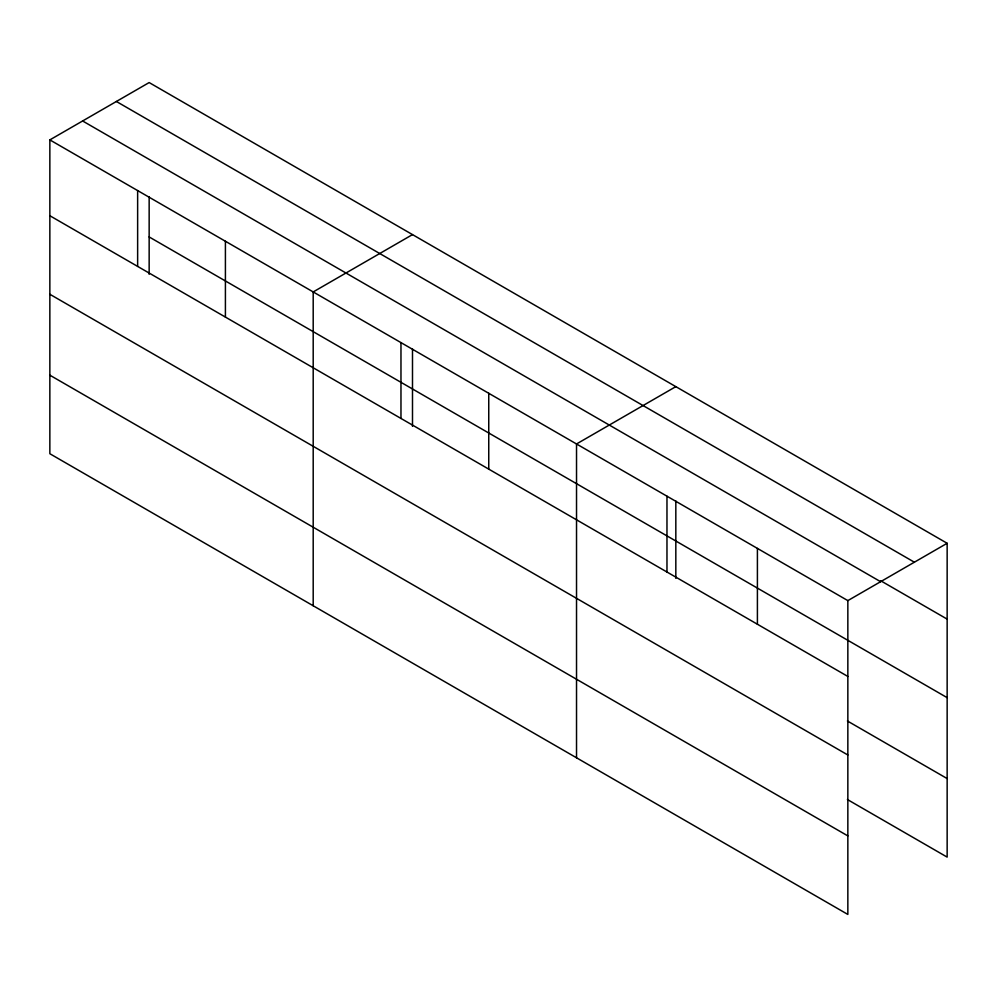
<?xml version="1.0" encoding="UTF-8"?>
<svg xmlns="http://www.w3.org/2000/svg" width="997" height="997" viewBox="0 0 997 997"><rect width="100%" height="100%" fill="white"/><g stroke="black" fill="none" stroke-linecap="round" stroke-linejoin="round"><path stroke-width="1.5" d="M149.151 274.275L149.151 196.895M49.85 139.892L847.849 600.618L847.849 914.436L49.85 453.722L49.85 139.892L149.151 82.564L947.15 543.278L947.15 857.108L847.4 799.519M412.496 234.607L313.195 291.934L313.195 605.752M675.829 386.637L576.528 443.964L576.528 757.795M847.849 600.618L947.15 543.278M116.387 101.482L914.386 562.208M880.65 580.728L947.15 619.112M82.614 120.973L880.613 581.7M149.151 236.937L947.15 697.651M49.85 215.726L847.849 676.452M847.4 720.981L947.15 778.57M49.85 294.265L847.849 754.978M49.85 375.184L847.849 835.897M757.408 548.4L757.408 624.234M675.829 500.968L675.829 578.36M666.968 496.182L666.968 572.016M488.754 393.292L488.754 469.126M412.496 348.938L412.496 426.317M400.968 342.607L400.968 418.441M225.409 241.249L225.409 317.083M137.636 190.577L137.636 266.411"/></g></svg>
